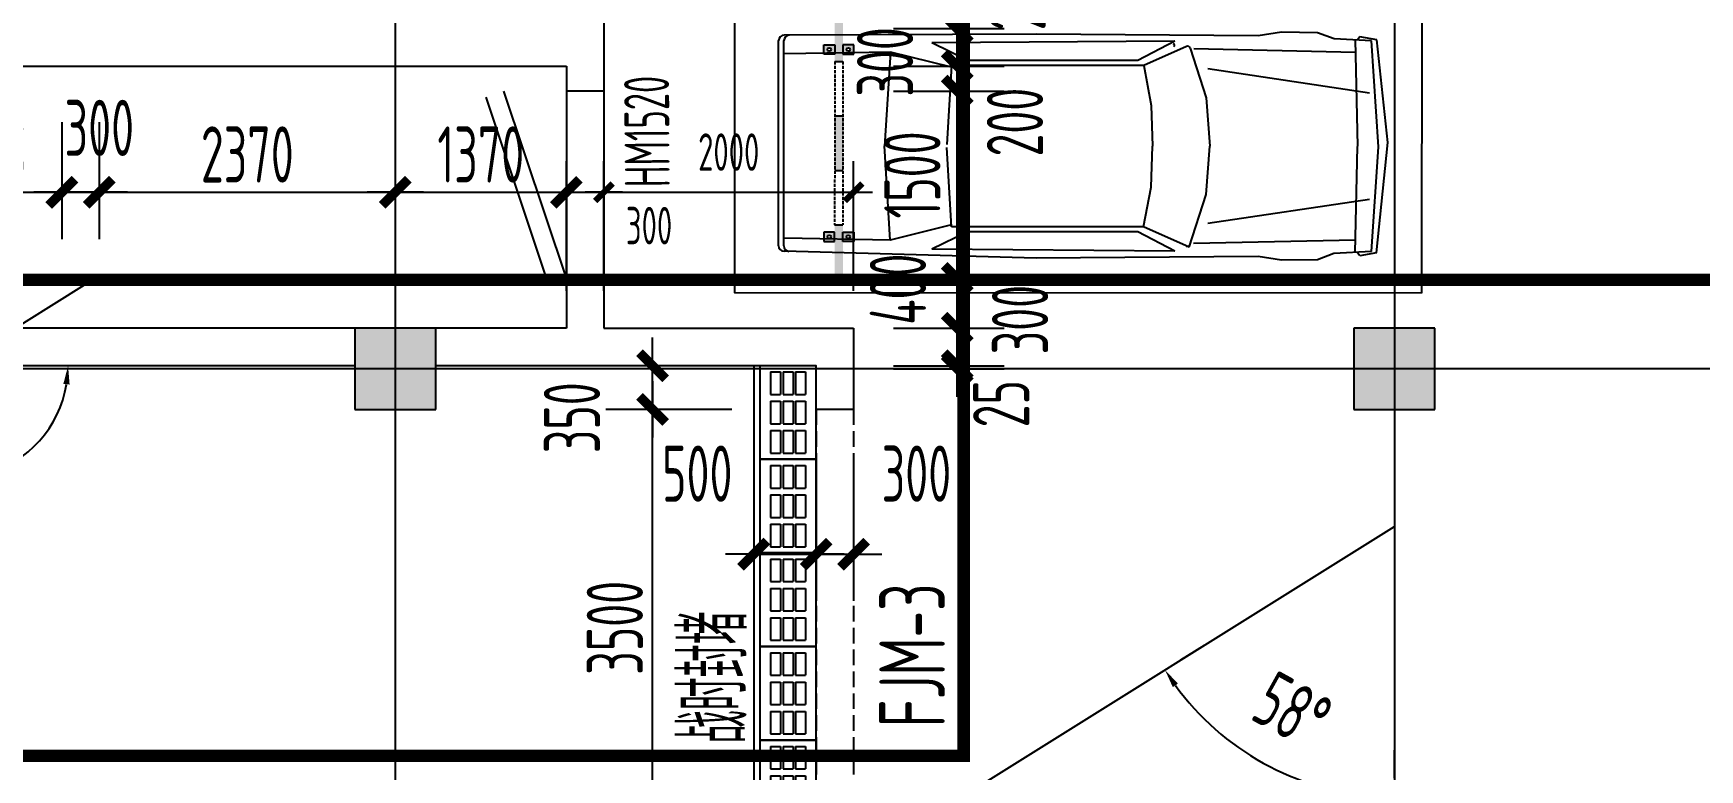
# Model space of a CAD drawing. Extents: x 1596194 to 1987057, y -212608 to 63160.
# Drawn here: x 1650132 to 1663475, y -18101 to -12202 of the extents above; entities that cross this region are included whole.
import ezdxf

# ---------------------------------------------------------------- set-up
doc = ezdxf.new("R2010")
doc.units = 0
doc.header["$LTSCALE"] = 100
doc.header["$MEASUREMENT"] = 0
doc.linetypes.add('DASH', pattern=[0.35, 0.25, -0.1])
doc.layers.get('0').update_dxf_attribs({"linetype": 'CONTINUOUS'})
doc.layers.get('DEFPOINTS').update_dxf_attribs({"linetype": 'CONTINUOUS'})
for name, color, linetype in [('BALCONY', 6, 'CONTINUOUS'), ('CAR', 8, 'CONTINUOUS'), ('COLUMN', 1, 'CONTINUOUS'), ('DCHJ', 1, 'CONTINUOUS'), ('DOTE', 251, 'CONTINUOUS'), ('PUB_DIM', 3, 'CONTINUOUS'), ('PUB_TEXT', 30, 'CONTINUOUS'), ('SOLID_HATCH', 40, 'CONTINUOUS'), ('WALL', 2, 'CONTINUOUS'), ('WINDOW', 4, 'CONTINUOUS'), ('WINDOWS', 4, 'CONTINUOUS'), ('图层2', 251, 'CONTINUOUS'), ('车位', 8, 'CONTINUOUS')]:
    doc.layers.add(name, color=color, linetype=linetype)
doc.styles.add('DIM', font='', dxfattribs={"width": 0.75})
doc.styles.add('DIM_FONT', font='SYSZ.shx', dxfattribs={"width": 0.7, "bigfont": 'SYFS.shx'})
doc.styles.get('DIM').set_extended_font_data('FangSong_GB2312')
doc.dimstyles.new('ANGL150', dxfattribs={"dimscale": 1.5, "dimtxt": 300, "dimasz": 100, "dimexe": 250, "dimexo": 300, "dimgap": 150, "dimtad": 1, "dimdec": 0, "dimzin": 0, "dimdsep": 46, "dimtxsty": 'DIM_FONT', "dimcen": 0.09, "dimclrt": 7, "dimazin": 2, "dimtfac": 1, "dimtdec": 0, "dimtix": 1, "dimtmove": 2, "dimatfit": 3, "dimfxl": 0, "dimtolj": 1, "dimtzin": 0, "dimarcsym": 0})
doc.dimstyles.new('DIMN', dxfattribs={"dimtxt": 300, "dimasz": 1, "dimexe": 250, "dimexo": 300, "dimgap": 150, "dimtad": 1, "dimdec": 0, "dimzin": 0, "dimdsep": 46, "dimtxsty": 'DIM_FONT', "dimblk": 'ARCHTICK', "dimcen": 0.09, "dimclrt": 7, "dimazin": 2, "dimtfac": 1, "dimtdec": 0, "dimtix": 1, "dimtmove": 2, "dimatfit": 3, "dimldrblk": 'DOT', "dimfxl": 0, "dimtolj": 1, "dimtzin": 0, "dimarcsym": 0})
doc.dimstyles.new('DIMN150', dxfattribs={"dimscale": 1.5, "dimtxt": 300, "dimasz": 1, "dimexe": 250, "dimexo": 300, "dimgap": 30, "dimtad": 1, "dimdec": 0, "dimzin": 0, "dimdsep": 46, "dimtxsty": 'DIM_FONT', "dimblk": 'ARCHTICK', "dimcen": 0.09, "dimclrt": 7, "dimazin": 2, "dimtfac": 1, "dimtdec": 0, "dimtix": 1, "dimtmove": 2, "dimatfit": 3, "dimldrblk": 'DOT', "dimfxl": 0, "dimtolj": 1, "dimtzin": 0, "dimarcsym": 0})

# ---------------------------------------------------------------- blocks, each defined once
blk = doc.blocks.new('_archtick')
blk.add_line((-150, 0), (150, 0))
at = {"const_width": 50}
blk.add_lwpolyline([(-70, -70), (70, 70)], dxfattribs=at)
blk = doc.blocks.new('*D226')
at = {"layer": 'DEFPOINTS', "color": 0}
for p in [(1656400, -15215), (1656700, -15215), (1656700, -16375)]:
    blk.add_point(p, dxfattribs=at)
at = {"layer": 'PUB_DIM', "color": 0, "lineweight": -2}
for p, q in [((1656400, -15665), (1656400, -16750)), ((1656700, -15665), (1656700, -16750)), ((1656400, -16375), (1656700, -16375))]:
    blk.add_line(p, q, dxfattribs=at)
at = {"layer": 'PUB_DIM', "color": 0, "lineweight": -2, "xscale": 1.5, "yscale": 1.5, "zscale": 1.5, "rotation": 180}
blk.add_blockref('_archtick', (1656400, -16375), dxfattribs=at)
at = {"layer": 'PUB_DIM', "color": 0, "lineweight": -2, "xscale": 1.5, "yscale": 1.5, "zscale": 1.5}
blk.add_blockref('_archtick', (1656700, -16375), dxfattribs=at)
at = {"layer": 'PUB_DIM', "color": 7, "insert": (1657203, -15730), "char_height": 450, "attachment_point": 5, "style": 'DIM_FONT'}
blk.add_mtext('\\A1;300', dxfattribs=at)
blk = doc.blocks.new('_Dot')
at = {"color": 0, "linetype": 'ByBlock', "lineweight": -2}
blk.add_line((-0.5, 0), (-1, 0), dxfattribs=at)
at = {"color": 0, "linetype": 'ByBlock', "const_width": 0.5}
blk.add_lwpolyline([(-0.25, 0, 1), (0.25, 0, 1)], format="xyb", close=True, dxfattribs=at)
blk = doc.blocks.new('*D227')
at = {"layer": 'DEFPOINTS', "color": 0}
for p in [(1655900, -15215), (1656400, -15215), (1656400, -16375)]:
    blk.add_point(p, dxfattribs=at)
at = {"layer": 'PUB_DIM', "color": 0, "lineweight": -2}
for p, q in [((1655900, -15665), (1655900, -16750)), ((1656400, -15665), (1656400, -16750)), ((1655900, -16375), (1656400, -16375))]:
    blk.add_line(p, q, dxfattribs=at)
at = {"layer": 'PUB_DIM', "color": 0, "lineweight": -2, "xscale": 1.5, "yscale": 1.5, "zscale": 1.5, "rotation": 180}
blk.add_blockref('_archtick', (1655900, -16375), dxfattribs=at)
at = {"layer": 'PUB_DIM', "color": 0, "lineweight": -2, "xscale": 1.5, "yscale": 1.5, "zscale": 1.5}
blk.add_blockref('_archtick', (1656400, -16375), dxfattribs=at)
at = {"layer": 'PUB_DIM', "color": 7, "insert": (1655448, -15730), "char_height": 450, "attachment_point": 5, "style": 'DIM_FONT'}
blk.add_mtext('\\A1;500', dxfattribs=at)
blk = doc.blocks.new('*D1429')
at = {"layer": 'DEFPOINTS', "color": 0}
for p in [(1649506, -14865), (1650610, -14865), (1648570, -15450), (1649370, -15758)]:
    blk.add_point(p, dxfattribs=at)
at = {"layer": 'PUB_DIM', "color": 0}
for p, q in [((1650160, -14865), (1650035, -14865)), ((1648952, -15211), (1649058, -15145))]:
    blk.add_line(p, q, dxfattribs=at)
blk.add_arc((1649506, -14865), 904, 221.5204, 350.4796, dxfattribs=at)
for points in [[(1650372, -15012), (1650422, -15016), (1650410, -14865)], [(1648809, -15479), (1648849, -15449), (1648740, -15344)]]:
    blk.add_solid(points, dxfattribs=at)
at = {"layer": 'PUB_DIM', "color": 7, "insert": (1649622, -15270), "char_height": 450, "attachment_point": 5, "rotation": 16, "style": 'DIM_FONT'}
blk.add_mtext('\\A1;148°', dxfattribs=at)
blk = doc.blocks.new('*D364')
at = {"layer": 'DEFPOINTS', "color": 0}
for p in [(1654700, -13476), (1654400, -14565), (1654700, -14565)]:
    blk.add_point(p, dxfattribs=at)
at = {"layer": 'PUB_DIM', "color": 0, "lineweight": -2}
for p, q in [((1654400, -14265), (1654400, -13226)), ((1654700, -14265), (1654700, -13226)), ((1654400, -13476), (1654399, -13476)), ((1654400, -13476), (1654700, -13476)), ((1654700, -13476), (1654701, -13476))]:
    blk.add_line(p, q, dxfattribs=at)
blk.add_blockref('_archtick', (1654400, -13476), dxfattribs=at)
at = {"layer": 'PUB_DIM', "color": 0, "lineweight": -2, "rotation": 180}
blk.add_blockref('_archtick', (1654700, -13476), dxfattribs=at)
at = {"layer": 'PUB_DIM', "color": 7, "insert": (1655062, -13743), "char_height": 300, "attachment_point": 5, "style": 'DIM_FONT'}
blk.add_mtext('\\A1;300', dxfattribs=at)
blk = doc.blocks.new('*D365')
at = {"layer": 'DEFPOINTS', "color": 0}
for p in [(1656700, -13476), (1654700, -14565), (1656700, -14565)]:
    blk.add_point(p, dxfattribs=at)
at = {"layer": 'PUB_DIM', "color": 0, "lineweight": -2}
for p, q in [((1654700, -14265), (1654700, -13226)), ((1656700, -14265), (1656700, -13226)), ((1654700, -13476), (1656700, -13476))]:
    blk.add_line(p, q, dxfattribs=at)
at = {"layer": 'PUB_DIM', "color": 0, "lineweight": -2, "rotation": 180}
blk.add_blockref('_archtick', (1654700, -13476), dxfattribs=at)
at = {"layer": 'PUB_DIM', "color": 0, "lineweight": -2}
blk.add_blockref('_archtick', (1656700, -13476), dxfattribs=at)
at = {"layer": 'PUB_DIM', "color": 7, "insert": (1655700, -13154), "char_height": 300, "attachment_point": 5, "style": 'DIM_FONT'}
blk.add_mtext('\\A1;2000', dxfattribs=at)
blk = doc.blocks.new('*D777')
at = {"layer": 'DEFPOINTS', "color": 0}
for p in [(1655090, -14865), (1656175, -14865), (1656175, -15215)]:
    blk.add_point(p, dxfattribs=at)
at = {"layer": 'PUB_DIM', "color": 0, "lineweight": -2}
for p, q in [((1655725, -14865), (1654715, -14865)), ((1655090, -15215), (1655090, -14865)), ((1655725, -15215), (1654715, -15215))]:
    blk.add_line(p, q, dxfattribs=at)
at = {"layer": 'PUB_DIM', "color": 0, "lineweight": -2, "xscale": 1.5, "yscale": 1.5, "zscale": 1.5}
for p, rotation in [((1655090, -14865), 90), ((1655090, -15215), 270)]:
    blk.add_blockref('_archtick', p, dxfattribs=dict(at, rotation=rotation))
at = {"layer": 'PUB_DIM', "color": 7, "insert": (1654445, -15282), "char_height": 450, "attachment_point": 5, "rotation": 90, "style": 'DIM_FONT'}
blk.add_mtext('\\A1;350', dxfattribs=at)
blk = doc.blocks.new('*D778')
at = {"layer": 'DEFPOINTS', "color": 0}
for p in [(1655090, -15215), (1656175, -15215), (1656175, -18715)]:
    blk.add_point(p, dxfattribs=at)
at = {"layer": 'PUB_DIM', "color": 0, "lineweight": -2}
for p, q in [((1655725, -15215), (1654715, -15215)), ((1655090, -18715), (1655090, -15215)), ((1655725, -18715), (1654715, -18715))]:
    blk.add_line(p, q, dxfattribs=at)
at = {"layer": 'PUB_DIM', "color": 0, "lineweight": -2, "xscale": 1.5, "yscale": 1.5, "zscale": 1.5}
for p, rotation in [((1655090, -15215), 90), ((1655090, -18715), 270)]:
    blk.add_blockref('_archtick', p, dxfattribs=dict(at, rotation=rotation))
at = {"layer": 'PUB_DIM', "color": 7, "insert": (1654788, -16965), "char_height": 450, "attachment_point": 5, "rotation": 90, "style": 'DIM_FONT'}
blk.add_mtext('\\A1;3500', dxfattribs=at)
blk = doc.blocks.new('*D1437')
at = {"layer": 'DEFPOINTS', "color": 0}
for p in [(1661030, -16154), (1658938, -17461), (1659677, -17845), (1661030, -18620)]:
    blk.add_point(p, dxfattribs=at)
at = {"layer": 'PUB_DIM', "color": 0}
for p, q in [((1659320, -17222), (1659511, -17103)), ((1661030, -18170), (1661030, -17945))]:
    blk.add_line(p, q, dxfattribs=at)
blk.add_arc((1661030, -16154), 2166, 215.9677, 266.0323, dxfattribs=at)
for points in [[(1659256, -17440), (1659297, -17412), (1659193, -17302)], [(1660881, -18290), (1660879, -18340), (1661030, -18320)]]:
    blk.add_solid(points, dxfattribs=at)
at = {"layer": 'PUB_DIM', "color": 7, "insert": (1660214, -17627), "char_height": 450, "attachment_point": 5, "rotation": 331, "style": 'DIM_FONT'}
blk.add_mtext('\\A1;58°', dxfattribs=at)
blk = doc.blocks.new('*D855')
at = {"layer": 'DEFPOINTS', "color": 0}
for p in [(1653030, -12465), (1654400, -12465), (1654400, -13476)]:
    blk.add_point(p, dxfattribs=at)
at = {"layer": 'PUB_DIM', "color": 0, "lineweight": -2}
for p, q in [((1653030, -12915), (1653030, -13851)), ((1654400, -12915), (1654400, -13851)), ((1653030, -13476), (1654400, -13476))]:
    blk.add_line(p, q, dxfattribs=at)
at = {"layer": 'PUB_DIM', "color": 0, "lineweight": -2, "xscale": 1.5, "yscale": 1.5, "zscale": 1.5, "rotation": 180}
blk.add_blockref('_archtick', (1653030, -13476), dxfattribs=at)
at = {"layer": 'PUB_DIM', "color": 0, "lineweight": -2, "xscale": 1.5, "yscale": 1.5, "zscale": 1.5}
blk.add_blockref('_archtick', (1654400, -13476), dxfattribs=at)
at = {"layer": 'PUB_DIM', "color": 7, "insert": (1653715, -13173), "char_height": 450, "attachment_point": 5, "style": 'DIM_FONT'}
blk.add_mtext('\\A1;1370', dxfattribs=at)
blk = doc.blocks.new('*D856')
at = {"layer": 'DEFPOINTS', "color": 0}
for p in [(1650660, -12465), (1653030, -12465), (1653030, -13476)]:
    blk.add_point(p, dxfattribs=at)
at = {"layer": 'PUB_DIM', "color": 0, "lineweight": -2}
for p, q in [((1650660, -12915), (1650660, -13851)), ((1653030, -12915), (1653030, -13851)), ((1650660, -13476), (1653030, -13476))]:
    blk.add_line(p, q, dxfattribs=at)
at = {"layer": 'PUB_DIM', "color": 0, "lineweight": -2, "xscale": 1.5, "yscale": 1.5, "zscale": 1.5, "rotation": 180}
blk.add_blockref('_archtick', (1650660, -13476), dxfattribs=at)
at = {"layer": 'PUB_DIM', "color": 0, "lineweight": -2, "xscale": 1.5, "yscale": 1.5, "zscale": 1.5}
blk.add_blockref('_archtick', (1653030, -13476), dxfattribs=at)
at = {"layer": 'PUB_DIM', "color": 7, "insert": (1651845, -13173), "char_height": 450, "attachment_point": 5, "style": 'DIM_FONT'}
blk.add_mtext('\\A1;2370', dxfattribs=at)
blk = doc.blocks.new('*D857')
at = {"layer": 'DEFPOINTS', "color": 0}
for p in [(1650360, -12465), (1650660, -12465), (1650660, -13476)]:
    blk.add_point(p, dxfattribs=at)
at = {"layer": 'PUB_DIM', "color": 0, "lineweight": -2}
for p, q in [((1650360, -12915), (1650360, -13851)), ((1650660, -12915), (1650660, -13851)), ((1650360, -13476), (1650660, -13476))]:
    blk.add_line(p, q, dxfattribs=at)
at = {"layer": 'PUB_DIM', "color": 0, "lineweight": -2, "xscale": 1.5, "yscale": 1.5, "zscale": 1.5, "rotation": 180}
blk.add_blockref('_archtick', (1650360, -13476), dxfattribs=at)
at = {"layer": 'PUB_DIM', "color": 0, "lineweight": -2, "xscale": 1.5, "yscale": 1.5, "zscale": 1.5}
blk.add_blockref('_archtick', (1650660, -13476), dxfattribs=at)
at = {"layer": 'PUB_DIM', "color": 7, "insert": (1650660, -12960), "char_height": 450, "attachment_point": 5, "style": 'DIM_FONT'}
blk.add_mtext('\\A1;300', dxfattribs=at)
blk = doc.blocks.new('*D858')
at = {"layer": 'DEFPOINTS', "color": 0}
for p in [(1649075, -12465), (1650360, -12465), (1650360, -13476)]:
    blk.add_point(p, dxfattribs=at)
at = {"layer": 'PUB_DIM', "color": 0, "lineweight": -2}
for p, q in [((1649075, -12915), (1649075, -13851)), ((1650360, -12915), (1650360, -13851)), ((1649075, -13476), (1650360, -13476))]:
    blk.add_line(p, q, dxfattribs=at)
at = {"layer": 'PUB_DIM', "color": 0, "lineweight": -2, "xscale": 1.5, "yscale": 1.5, "zscale": 1.5, "rotation": 180}
blk.add_blockref('_archtick', (1649075, -13476), dxfattribs=at)
at = {"layer": 'PUB_DIM', "color": 0, "lineweight": -2, "xscale": 1.5, "yscale": 1.5, "zscale": 1.5}
blk.add_blockref('_archtick', (1650360, -13476), dxfattribs=at)
at = {"layer": 'PUB_DIM', "color": 7, "insert": (1649718, -13173), "char_height": 450, "attachment_point": 5, "style": 'DIM_FONT'}
blk.add_mtext('\\A1;1285', dxfattribs=at)
blk = doc.blocks.new('*D870')
at = {"layer": 'DEFPOINTS', "color": 0}
for p in [(1656569, -11925), (1657530, -11925), (1656569, -12165)]:
    blk.add_point(p, dxfattribs=at)
at = {"layer": 'PUB_DIM', "color": 0, "lineweight": -2}
for p, q in [((1657019, -11925), (1657905, -11925)), ((1657530, -12165), (1657530, -11925)), ((1657019, -12165), (1657905, -12165))]:
    blk.add_line(p, q, dxfattribs=at)
at = {"layer": 'PUB_DIM', "color": 0, "lineweight": -2, "xscale": 1.5, "yscale": 1.5, "zscale": 1.5}
for p, rotation in [((1657530, -11925), 90), ((1657530, -12165), 270)]:
    blk.add_blockref('_archtick', p, dxfattribs=dict(at, rotation=rotation))
at = {"layer": 'PUB_DIM', "color": 7, "insert": (1658012, -11894), "char_height": 450, "attachment_point": 5, "rotation": 90, "style": 'DIM_FONT'}
blk.add_mtext('\\A1;240', dxfattribs=at)
blk = doc.blocks.new('*D871')
at = {"layer": 'DEFPOINTS', "color": 0}
for p in [(1656569, -12165), (1657530, -12165), (1656569, -12465)]:
    blk.add_point(p, dxfattribs=at)
at = {"layer": 'PUB_DIM', "color": 0, "lineweight": -2}
for p, q in [((1657019, -12165), (1657905, -12165)), ((1657530, -12465), (1657530, -12165)), ((1657019, -12465), (1657905, -12465))]:
    blk.add_line(p, q, dxfattribs=at)
at = {"layer": 'PUB_DIM', "color": 0, "lineweight": -2, "xscale": 1.5, "yscale": 1.5, "zscale": 1.5}
for p, rotation in [((1657530, -12165), 90), ((1657530, -12465), 270)]:
    blk.add_blockref('_archtick', p, dxfattribs=dict(at, rotation=rotation))
at = {"layer": 'PUB_DIM', "color": 7, "insert": (1656952, -12431), "char_height": 450, "attachment_point": 5, "rotation": 90, "style": 'DIM_FONT'}
blk.add_mtext('\\A1;300', dxfattribs=at)
blk = doc.blocks.new('*D872')
at = {"layer": 'DEFPOINTS', "color": 0}
for p in [(1656569, -12465), (1657530, -12465), (1656569, -12665)]:
    blk.add_point(p, dxfattribs=at)
at = {"layer": 'PUB_DIM', "color": 0, "lineweight": -2}
for p, q in [((1657019, -12465), (1657905, -12465)), ((1657530, -12665), (1657530, -12465)), ((1657019, -12665), (1657905, -12665))]:
    blk.add_line(p, q, dxfattribs=at)
at = {"layer": 'PUB_DIM', "color": 0, "lineweight": -2, "xscale": 1.5, "yscale": 1.5, "zscale": 1.5}
for p, rotation in [((1657530, -12465), 90), ((1657530, -12665), 270)]:
    blk.add_blockref('_archtick', p, dxfattribs=dict(at, rotation=rotation))
at = {"layer": 'PUB_DIM', "color": 7, "insert": (1657992, -12914), "char_height": 450, "attachment_point": 5, "rotation": 90, "style": 'DIM_FONT'}
blk.add_mtext('\\A1;200', dxfattribs=at)
blk = doc.blocks.new('*D873')
at = {"layer": 'DEFPOINTS', "color": 0}
for p in [(1656569, -12665), (1657530, -12665), (1656569, -14165)]:
    blk.add_point(p, dxfattribs=at)
at = {"layer": 'PUB_DIM', "color": 0, "lineweight": -2}
for p, q in [((1657019, -12665), (1657905, -12665)), ((1657530, -14165), (1657530, -12665)), ((1657019, -14165), (1657905, -14165))]:
    blk.add_line(p, q, dxfattribs=at)
at = {"layer": 'PUB_DIM', "color": 0, "lineweight": -2, "xscale": 1.5, "yscale": 1.5, "zscale": 1.5}
for p, rotation in [((1657530, -12665), 90), ((1657530, -14165), 270)]:
    blk.add_blockref('_archtick', p, dxfattribs=dict(at, rotation=rotation))
at = {"layer": 'PUB_DIM', "color": 7, "insert": (1657170, -13337), "char_height": 450, "attachment_point": 5, "rotation": 90, "style": 'DIM_FONT'}
blk.add_mtext('\\A1;1500', dxfattribs=at)
blk = doc.blocks.new('*D874')
at = {"layer": 'DEFPOINTS', "color": 0}
for p in [(1656569, -14165), (1657530, -14165), (1656569, -14565)]:
    blk.add_point(p, dxfattribs=at)
at = {"layer": 'PUB_DIM', "color": 0, "lineweight": -2}
for p, q in [((1657019, -14165), (1657905, -14165)), ((1657530, -14565), (1657530, -14165)), ((1657019, -14565), (1657905, -14565))]:
    blk.add_line(p, q, dxfattribs=at)
at = {"layer": 'PUB_DIM', "color": 0, "lineweight": -2, "xscale": 1.5, "yscale": 1.5, "zscale": 1.5}
for p, rotation in [((1657530, -14165), 90), ((1657530, -14565), 270)]:
    blk.add_blockref('_archtick', p, dxfattribs=dict(at, rotation=rotation))
at = {"layer": 'PUB_DIM', "color": 7, "insert": (1657055, -14252), "char_height": 450, "attachment_point": 5, "rotation": 90, "style": 'DIM_FONT'}
blk.add_mtext('\\A1;400', dxfattribs=at)
blk = doc.blocks.new('*D875')
at = {"layer": 'DEFPOINTS', "color": 0}
for p in [(1656569, -14565), (1657530, -14565), (1656569, -14865)]:
    blk.add_point(p, dxfattribs=at)
at = {"layer": 'PUB_DIM', "color": 0, "lineweight": -2}
for p, q in [((1657019, -14565), (1657905, -14565)), ((1657530, -14865), (1657530, -14565)), ((1657019, -14865), (1657905, -14865))]:
    blk.add_line(p, q, dxfattribs=at)
at = {"layer": 'PUB_DIM', "color": 0, "lineweight": -2, "xscale": 1.5, "yscale": 1.5, "zscale": 1.5}
for p, rotation in [((1657530, -14565), 90), ((1657530, -14865), 270)]:
    blk.add_blockref('_archtick', p, dxfattribs=dict(at, rotation=rotation))
at = {"layer": 'PUB_DIM', "color": 7, "insert": (1658033, -14496), "char_height": 450, "attachment_point": 5, "rotation": 90, "style": 'DIM_FONT'}
blk.add_mtext('\\A1;300', dxfattribs=at)
blk = doc.blocks.new('*D876')
at = {"layer": 'DEFPOINTS', "color": 0}
for p in [(1656569, -14865), (1656569, -14890), (1657530, -14865)]:
    blk.add_point(p, dxfattribs=at)
at = {"layer": 'PUB_DIM', "color": 0, "lineweight": -2}
for p, q in [((1657019, -14865), (1657905, -14865)), ((1657019, -14890), (1657905, -14890)), ((1657530, -14865), (1657530, -14863)), ((1657530, -14890), (1657530, -14865)), ((1657530, -14890), (1657530, -14891))]:
    blk.add_line(p, q, dxfattribs=at)
at = {"layer": 'PUB_DIM', "color": 0, "lineweight": -2, "xscale": 1.5, "yscale": 1.5, "zscale": 1.5}
for p, rotation in [((1657530, -14865), 270), ((1657530, -14890), 90)]:
    blk.add_blockref('_archtick', p, dxfattribs=dict(at, rotation=rotation))
at = {"layer": 'PUB_DIM', "color": 7, "insert": (1657882, -15170), "char_height": 450, "attachment_point": 5, "rotation": 90, "style": 'DIM_FONT'}
blk.add_mtext('\\A1;25', dxfattribs=at)
blk = doc.blocks.new('A$C4B905A97')
at = {"layer": 'BALCONY'}
for p, q in [((50, 365), (230, 365)), ((50, 285), (50, 365)), ((50, 310), (50, 340)), ((50, 285), (230, 285)), ((230, 285), (230, 365)), ((285, 365), (465, 365)), ((285, 285), (285, 365)), ((285, 310), (285, 340)), ((285, 285), (465, 285)), ((465, 285), (465, 365)), ((520, 285), (520, 365)), ((520, 365), (700, 365)), ((520, 285), (700, 285)), ((700, 285), (700, 365)), ((50, 185), (50, 265)), ((50, 265), (230, 265)), ((50, 210), (50, 240)), ((50, 185), (230, 185)), ((50, 165), (230, 165)), ((50, 165), (230, 165)), ((50, 85), (50, 165)), ((50, 110), (50, 140)), ((230, 185), (230, 265)), ((230, 85), (230, 165)), ((285, 185), (285, 265)), ((285, 265), (465, 265)), ((285, 210), (285, 240)), ((285, 185), (465, 185)), ((285, 165), (465, 165)), ((285, 165), (465, 165)), ((285, 85), (285, 165)), ((285, 110), (285, 140)), ((465, 185), (465, 265)), ((465, 85), (465, 165)), ((520, 265), (700, 265)), ((520, 185), (520, 265)), ((520, 185), (700, 185)), ((520, 85), (520, 165)), ((520, 165), (700, 165)), ((520, 165), (700, 165)), ((700, 185), (700, 265)), ((700, 85), (700, 165)), ((50, 85), (230, 85)), ((285, 85), (465, 85)), ((520, 85), (700, 85))]:
    blk.add_line(p, q, dxfattribs=at)
at = {"layer": 'WINDOW'}
blk.add_lwpolyline([(750, 0), (750, 450), (0, 450), (0, 0)], close=True, dxfattribs=at)
blk = doc.blocks.new('车位')
at = {"layer": '车位'}
h = blk.add_hatch(color=256, dxfattribs=at)
h.paths.add_polyline_path([(1854, -801), (2291, -801), (2291, -867), (1854, -867)])
h.paths.add_polyline_path([(981, -801), (1418, -801), (1418, -866), (981, -866)])
h.paths.add_polyline_path([(108, -800), (545, -800), (545, -866), (108, -866)])
h = blk.add_hatch(color=256, dxfattribs=at)
h.paths.add_polyline_path([(411, -866), (487, -866), (487, -953), (411, -953)])
edge = h.paths.add_edge_path(flags=16)
edge.add_ellipse((449, -909), major_axis=(10.2, 10.2), ratio=1, start_angle=-45.0335, end_angle=314.9665, ccw=False)
edge = h.paths.add_edge_path(flags=16)
edge.add_ellipse((449, -757), major_axis=(10.2, 10.2), ratio=1, start_angle=-45.0335, end_angle=314.9665, ccw=False)
h.paths.add_polyline_path([(411, -800), (487, -800), (487, -713), (411, -713)])
h = blk.add_hatch(color=256, dxfattribs=at)
h.paths.add_polyline_path([(1988, -867), (1912, -867), (1912, -954), (1988, -954)])
h.paths.add_polyline_path([(1988, -801), (1912, -801), (1912, -714), (1988, -714)])
edge = h.paths.add_edge_path(flags=16)
edge.add_ellipse((1950, -757), major_axis=(10.2, 10.2), ratio=1, start_angle=-45.0335, end_angle=314.9665, ccw=False)
edge = h.paths.add_edge_path(flags=16)
edge.add_ellipse((1950, -910), major_axis=(10.2, 10.2), ratio=1, start_angle=-45.0335, end_angle=314.9665, ccw=False)
at = {"layer": 'DCHJ', "color": 251}
for p, q in [((487, -713), (411, -713)), ((411, -713), (411, -800)), ((411, -800), (487, -800)), ((487, -800), (487, -713)), ((981, -801), (981, -866)), ((1912, -801), (1912, -714)), ((1912, -714), (1988, -714)), ((1988, -714), (1988, -801)), ((411, -866), (487, -866)), ((411, -953), (411, -866)), ((1418, -801), (1418, -866)), ((1854, -801), (1854, -867)), ((1988, -801), (1912, -801)), ((1988, -867), (1912, -867)), ((1912, -867), (1912, -954))]:
    blk.add_line(p, q, dxfattribs=at)
for centre in [(449, -757), (1950, -757), (449, -909)]:
    blk.add_circle(centre, 14.4, dxfattribs=at)
at = {"layer": '车位', "linetype": 'DASH'}
for p, q in [((1854, -801), (545, -800)), ((1854, -867), (545, -866))]:
    blk.add_line(p, q, dxfattribs=at)
at = {"layer": '车位'}
for p, q in [((545, -800), (545, -866)), ((487, -866), (487, -953)), ((1988, -954), (1988, -867)), ((487, -953), (411, -953)), ((1912, -954), (1988, -954))]:
    blk.add_line(p, q, dxfattribs=at)
blk.add_lwpolyline([(-3, -5500), (0, 0), (2400, -1), (2397, -5501)], close=True, dxfattribs=at)
blk.add_circle((1950, -910), 14.4, dxfattribs=at)
blk = doc.blocks.new('CAR8')
for p, q in [((-376, 1236), (-474, 253)), ((-331, 1226), (-393, 293)), ((-376, 1236), (-226, 1262)), ((-331, 1226), (4, 1244)), ((-226, 1262), (-206, 1237)), ((-184, 1235), (-206, 289)), ((4, 1244), (151, 1298)), ((151, 1298), (470, 1303)), ((470, 1303), (678, 1271)), ((678, 1271), (2652, 1285)), ((1292, 1188), (1141, 719)), ((1292, 1188), (1697, 1006)), ((1420, 1224), (3582, 1207)), ((1420, 1224), (1749, 1051)), ((2652, 1285), (4896, 1226)), ((3263, 1051), (3582, 1207)), ((-188, 1124), (1252, 1155)), ((1749, 1051), (3263, 1051)), ((3407, 991), (3951, 1125)), ((3951, 1125), (4003, 287)), ((3951, 1125), (4893, 1110)), ((4898, 1177), (4898, -649)), ((4945, 1176), (4945, -649)), ((-313, 762), (1127, 977)), ((1697, 1006), (1630, 652)), ((1697, 1006), (3406, 1006)), ((3406, 1006), (3449, 302)), ((1141, 719), (1108, 289)), ((1630, 652), (1617, 289)), ((-474, 253), (-376, -659)), ((-393, 293), (-331, -649)), ((-184, -658), (-206, 288)), ((1141, -141), (1108, 288)), ((1630, -75), (1617, 288)), ((3406, -429), (3449, 275)), ((3951, -548), (4003, 290)), ((1283, -584), (1141, -141)), ((1697, -429), (1630, -75)), ((-313, -185), (1127, -400)), ((1317, -599), (1697, -429)), ((1697, -429), (3406, -429)), ((3407, -414), (3951, -548)), ((-188, -547), (1252, -578)), ((1420, -647), (1749, -474)), ((1749, -474), (3263, -474)), ((3263, -474), (3582, -630)), ((3951, -548), (4893, -533)), ((-376, -659), (-226, -685)), ((-331, -649), (4, -667)), ((-226, -685), (-206, -660)), ((4, -667), (151, -721)), ((151, -721), (470, -726)), ((470, -726), (678, -694)), ((678, -694), (2652, -708)), ((1420, -647), (3582, -630)), ((2652, -708), (4895, -699))]:
    blk.add_line(p, q)
for centre, radius, start, end in [((4848, 1177), 50, 0, 88.5082), ((4895, 1176), 50, 0, 88.5082), ((1307, 1154), 25, 65.7961, 162.2571), ((-193, 289), 12.5, 178.7004, 181.2996), ((1121, 289), 12.5, 175.5855, 184.4145), ((1629, 289), 12.5, 177.991, 182.009), ((1307, -577), 25, 197.7429, 294.2039), ((1435, -611), 12.5, 116.9382, 269.53), ((4848, -649), 50, 270.2142, 0), ((4895, -649), 50, 270.2142, 0)]:
    blk.add_arc(centre, radius, start, end)
at = {"linetype": 'Continuous', "style": 'DIM', "flags": 9}
for tag in ['XSIZE', 'YSIZE']:
    blk.add_attdef(tag, (-393, 293), '', height=0.5, dxfattribs=at)
blk = doc.blocks.new('车位-car')
at = {"layer": 'CAR', "xscale": 0.9000000003718892, "yscale": 0.9000000000232831, "zscale": 0.9, "rotation": 89.96654327695857}
blk.add_blockref('CAR8', (1434, -4802), dxfattribs=at)
at = {"layer": '车位'}
blk.add_blockref('车位', (0, 0), dxfattribs=at)
blk = doc.blocks.new('_fzh')
for p, q in [((-0.5, 0.5), (-0.5, -0.5)), ((0.5, 0.5), (-0.5, 0.5)), ((0.5, -0.5), (0.5, 0.5)), ((-0.5, -0.5), (0.5, -0.5))]:
    blk.add_line(p, q)
at = {"layer": 'SOLID_HATCH'}
blk.add_solid([(0.5, 0.5), (0.5, -0.5), (-0.5, 0.5), (-0.5, -0.5)], dxfattribs=at)

msp = doc.modelspace()

# ---------------------------------------------------------------- linework, layer by layer
at = {"layer": 'DOTE'}
for p, q in [((1653030.206, 50334.236), (1653030.206, -36126.938)), ((1661030.206, 50334.236), (1661030.206, -36126.938)), ((1643815.335, -18420.838), (1650541.159, -14218.077)), ((1799629.617, -14889.869), (1638383.856, -14889.869)), ((1647630.753, -24526.785), (1661030.206, -16153.877))]:
    msp.add_line(p, q, dxfattribs=at)
at = {"layer": 'WALL'}
for p, q in [((1654700.206, -11924.869), (1654700.206, -12664.869)), ((1649074.87, -12464.869), (1654400.206, -12464.869)), ((1654400.206, -12464.869), (1654400.206, -12664.869)), ((1654700.206, -12664.869), (1654400.206, -12664.869)), ((1654700.206, -14164.869), (1654400.206, -14164.869)), ((1654400.206, -14164.869), (1654400.206, -14564.869)), ((1654700.206, -14164.869), (1654700.206, -14564.869)), ((1652705.206, -14564.869), (1649421.519, -14564.869)), ((1654400.206, -14564.869), (1653355.206, -14564.869)), ((1654700.206, -14564.869), (1656700.206, -14564.869)), ((1656700.206, -14564.869), (1656700.206, -15214.869)), ((1652705.206, -14864.869), (1649507.505, -14864.869)), ((1654700.206, -14864.869), (1653355.206, -14864.869)), ((1656400.206, -14864.869), (1654700.206, -14864.869)), ((1656400.206, -15214.869), (1656400.206, -14864.869)), ((1656700.206, -15214.869), (1656400.206, -15214.869))]:
    msp.add_line(p, q, dxfattribs=at)
at = {"layer": 'WINDOW'}
for p, q in [((1654400.206, -14164.869), (1653899.368, -12665.183)), ((1654400.206, -12664.869), (1654400.206, -14164.869)), ((1654700.206, -12664.869), (1654700.206, -14164.869)), ((1654257.93, -14212.383), (1653757.092, -12712.698)), ((1655900.206, -14864.869), (1655900.206, -19595.293))]:
    msp.add_line(p, q, dxfattribs=at)
at = {"layer": 'WINDOWS', "linetype": 'DASH', "ltscale": 5}
for p, q in [((1656400.206, -15214.869), (1656400.206, -18714.869)), ((1656700.206, -15214.869), (1656700.206, -18714.869))]:
    msp.add_line(p, q, dxfattribs=at)
at = {"layer": '图层2', "linetype": 'DASH', "ltscale": 10, "const_width": 100}
for points in [[(1638517.152, 355.056), (1657580.774, 355.056), (1657580.774, -17990.465), (1638517.152, -17990.465)], [(1646913.56, -14177.71), (1668124.452, -14177.71), (1668124.452, -38560.415), (1646913.56, -38560.415)]]:
    msp.add_lwpolyline(points, close=True, dxfattribs=at)

# ---------------------------------------------------------------- block references
at = {"layer": 'COLUMN', "xscale": 650, "yscale": 650, "zscale": 650}
for p in [(1653030.206, -14889.869), (1661030.206, -14889.869)]:
    msp.add_blockref('_fzh', p, dxfattribs=at)
at = {"layer": 'WINDOW', "rotation": 270}
for p in [(1655950.206, -14864.869), (1655950.206, -15614.869), (1655950.206, -16364.869), (1655950.206, -17114.869), (1655950.206, -17864.869)]:
    msp.add_blockref('A$C4B905A97', p, dxfattribs=at)
at = {"layer": '车位', "rotation": 90}
msp.add_blockref('车位-car', (1655748.031, -14281.839), dxfattribs=at)

# ---------------------------------------------------------------- texts
at = {"layer": 'PUB_TEXT', "style": 'DIM_FONT'}
for s, height, rotation, width, p in [('HM1520', 360, 90.4212849, 0.65625, (1655228.145, -13434.638)), ('FJM-3', 525, 90, 0.7, (1657430.443, -17762.114)), ('战时封堵', 525, 90, 0.7, (1655842.937, -17891.033))]:
    msp.add_text(s, height=height, rotation=rotation, dxfattribs=dict(at, width=width)).set_placement(p)

# ---------------------------------------------------------------- dimensions: what is measured, and where the dimension line sits
at = {"layer": 'PUB_DIM'}
for base, p1, p2, angle, dimstyle, picture, middle in [((1657530.461, -11924.869), (1656568.738, -12164.869), (1656568.738, -11924.869), 90, 'DIMN150', '*D870', (1658012.065, -11894.436)), ((1657530.461, -12164.869), (1656568.738, -12464.869), (1656568.738, -12164.869), 90, 'DIMN150', '*D871', (1656952.349, -12430.811)), ((1657530.461, -12464.869), (1656568.738, -12664.869), (1656568.738, -12464.869), 90, 'DIMN150', '*D872', (1657991.997, -12913.924)), ((1650660.206, -13475.54), (1650360.206, -12464.869), (1650660.206, -12464.869), 0, 'DIMN150', '*D857', (1650660.206, -12959.818)), ((1657530.461, -12664.869), (1656568.738, -14164.869), (1656568.738, -12664.869), 90, 'DIMN150', '*D873', (1657170.461, -13337.009)), ((1654700.206, -13475.54), (1654400.206, -14564.869), (1654700.206, -14564.869), 360, 'DIMN', '*D364', (1655062.38, -13742.59)), ((1657530.461, -14164.869), (1656568.738, -14564.869), (1656568.738, -14164.869), 90, 'DIMN150', '*D874', (1657054.96, -14251.631)), ((1657530.461, -14564.869), (1656568.738, -14864.869), (1656568.738, -14564.869), 90, 'DIMN150', '*D875', (1658033.157, -14495.742)), ((1655089.72, -14864.869), (1656175.206, -15214.869), (1656175.206, -14864.869), 90, 'DIMN150', '*D777', (1654444.72, -15281.903)), ((1657530.461, -14864.869), (1656568.738, -14889.869), (1656568.738, -14864.869), 90, 'DIMN150', '*D876', (1657881.818, -15169.662)), ((1656400.206, -16374.511), (1655900.206, -15214.869), (1656400.206, -15214.869), 0, 'DIMN150', '*D227', (1655447.706, -15729.511)), ((1656700.206, -16374.511), (1656400.206, -15214.869), (1656700.206, -15214.869), 0, 'DIMN150', '*D226', (1657202.706, -15729.511))]:
    dim = msp.add_linear_dim(base=base, p1=p1, p2=p2, angle=angle, dimstyle=dimstyle, dxfattribs=at)
    dim.commit()
    dim.dimension.update_dxf_attribs({"geometry": picture, "text_midpoint": middle, "dimtype": 129})
for p1, p2, distance, dimstyle, picture, middle in [((1649074.87, -12464.869), (1650360.206, -12464.869), -1010.671, 'DIMN150', '*D858', (1649717.538, -13173.397)), ((1650660.206, -12464.869), (1653030.206, -12464.869), -1010.671, 'DIMN150', '*D856', (1651845.206, -13173.397)), ((1653030.206, -12464.869), (1654400.206, -12464.869), -1010.671, 'DIMN150', '*D855', (1653715.206, -13173.397)), ((1654700.206, -14564.869), (1656700.206, -14564.869), 1089.329, 'DIMN', '*D365', (1655700.206, -13154.111)), ((1656175.206, -18714.869), (1656175.206, -15214.869), 1085.486, 'DIMN150', '*D778', (1654787.577, -16964.869))]:
    dim = msp.add_aligned_dim(p1=p1, p2=p2, distance=distance, dimstyle=dimstyle, dxfattribs=at)
    dim.commit()
    dim.dimension.update_dxf_attribs({"geometry": picture, "text_midpoint": middle})
for base, center, p1, p2, picture, middle in [((1649369.891, -15758.319), (1649506.076, -14864.869), (1648570.026, -15449.777), (1650609.846, -14864.869), '*D1429', (1649622.292, -15270.162)), ((1659676.605, -17845.463), (1661030.206, -16153.877), (1658938.5, -17460.92), (1661030.206, -18620.372), '*D1437', (1660213.616, -17627.045))]:
    dim = msp.add_angular_dim_3p(base=base, center=center, p1=p1, p2=p2, dimstyle='ANGL150', override={"dimdec": 2, "dimazin": 0}, dxfattribs=at)
    dim.commit()
    dim.dimension.update_dxf_attribs({"geometry": picture, "text_midpoint": middle})

doc.saveas('drawing.dxf')
